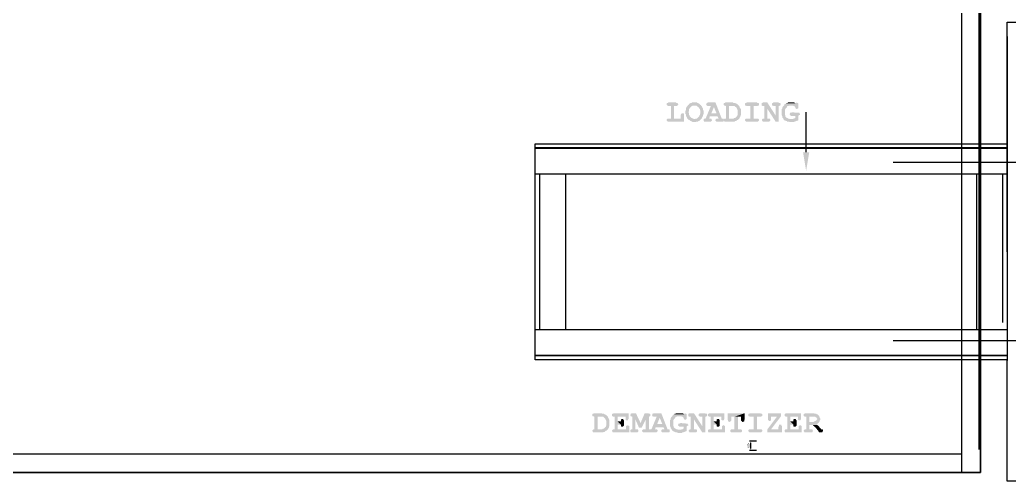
# Model space of a CAD drawing. Header units: feet. Extents: x -99009 to 3252343, y -11094690 to 9035152.
# Drawn here: x 1671163 to 1672468, y -1052177 to -1051568 of the extents above; entities that cross this region are included whole.
import ezdxf

# ---------------------------------------------------------------- set-up
doc = ezdxf.new("R2010")
doc.units = ezdxf.units.FT
doc.linetypes.add('Continous', pattern=[0])
doc.layers.add('BOR', color=6, linetype='Continous')

msp = doc.modelspace()

# ---------------------------------------------------------------- hatches: boundary and pattern name
at = {"layer": 'BOR', "ltscale": 5}
for points in [[(1672019.44626, -1051677.0286), (1672018.76287, -1051677.0286), (1672018.07948, -1051677.71199), (1672017.3961, -1051677.71199), (1672016.71271, -1051678.39538), (1672016.71271, -1051679.76215), (1672016.71271, -1051680.44554), (1672017.3961, -1051681.12893), (1672018.07948, -1051681.12893), (1672018.76287, -1051681.81231), (1672022.17981, -1051681.81231), (1672022.17981, -1051698.2136), (1672026.28013, -1051698.2136), (1672026.28013, -1051681.81231), (1672029.69706, -1051681.81231), (1672030.38045, -1051681.12893), (1672031.06384, -1051681.12893), (1672031.06384, -1051680.44554), (1672031.74722, -1051679.76215), (1672031.74722, -1051679.07876), (1672031.06384, -1051678.39538), (1672031.06384, -1051677.71199), (1672029.69706, -1051677.71199), (1672029.01368, -1051677.0286)], [(1672044.73158, -1051680.44554), (1672044.04819, -1051681.12893), (1672044.04819, -1051681.81231), (1672043.3648, -1051682.4957), (1672042.68142, -1051683.17909), (1672042.68142, -1051683.86247), (1672041.99803, -1051684.54586), (1672041.99803, -1051687.27941), (1672041.31464, -1051687.9628), (1672041.31464, -1051692.06312), (1672041.99803, -1051692.7465), (1672041.99803, -1051694.79667), (1672042.68142, -1051695.48005), (1672042.68142, -1051696.16344), (1672043.3648, -1051696.84683), (1672043.3648, -1051697.53021), (1672044.04819, -1051698.2136), (1672044.73158, -1051698.89699), (1672045.41496, -1051699.58037), (1672046.09835, -1051700.26376), (1672046.78174, -1051700.26376), (1672047.46513, -1051700.94715), (1672048.14851, -1051701.63054), (1672048.8319, -1051701.63054), (1672049.51529, -1051702.31392), (1672050.19867, -1051702.31392), (1672050.88206, -1051702.99731), (1672054.98238, -1051702.99731), (1672055.66577, -1051702.31392), (1672057.71593, -1051702.31392), (1672058.39932, -1051701.63054), (1672059.0827, -1051701.63054), (1672059.76609, -1051700.94715), (1672060.44948, -1051700.26376), (1672061.13287, -1051699.58037), (1672061.81625, -1051698.89699), (1672052.24883, -1051698.89699), (1672051.56545, -1051698.2136), (1672050.88206, -1051698.2136), (1672050.19867, -1051697.53021), (1672049.51529, -1051697.53021), (1672048.8319, -1051696.84683), (1672048.14851, -1051696.16344), (1672047.46513, -1051695.48005), (1672046.78174, -1051694.79667), (1672046.78174, -1051694.11328), (1672046.09835, -1051693.42989), (1672046.09835, -1051691.37973), (1672045.41496, -1051690.69634), (1672045.41496, -1051689.32957), (1672046.09835, -1051688.64618), (1672046.09835, -1051685.91263), (1672046.78174, -1051685.22925), (1672046.78174, -1051684.54586), (1672047.46513, -1051683.86247), (1672048.14851, -1051683.17909), (1672048.8319, -1051682.4957), (1672049.51529, -1051681.81231), (1672050.19867, -1051681.81231), (1672050.88206, -1051681.12893), (1672053.61561, -1051681.12893)], [(1672053.61561, -1051677.0286), (1672050.19867, -1051677.0286), (1672049.51529, -1051677.71199), (1672048.14851, -1051677.71199), (1672047.46513, -1051678.39538), (1672046.78174, -1051678.39538), (1672046.09835, -1051679.07876), (1672045.41496, -1051679.76215), (1672045.41496, -1051680.44554), (1672044.73158, -1051680.44554), (1672053.61561, -1051681.12893), (1672055.66577, -1051681.12893), (1672056.34916, -1051681.81231), (1672057.03254, -1051682.4957), (1672057.71593, -1051682.4957), (1672058.39932, -1051683.17909), (1672059.0827, -1051683.86247), (1672059.0827, -1051684.54586), (1672059.76609, -1051685.22925), (1672060.44948, -1051685.91263), (1672060.44948, -1051687.27941), (1672061.13287, -1051687.9628), (1672061.13287, -1051690.01296), (1672061.13287, -1051691.37973), (1672060.44948, -1051692.06312), (1672060.44948, -1051693.42989), (1672059.76609, -1051694.11328), (1672059.76609, -1051694.79667), (1672059.0827, -1051695.48005), (1672058.39932, -1051696.16344), (1672057.71593, -1051696.84683), (1672057.03254, -1051697.53021), (1672056.34916, -1051698.2136), (1672054.98238, -1051698.2136), (1672054.299, -1051698.89699), (1672053.61561, -1051698.89699), (1672061.81625, -1051698.89699), (1672062.49964, -1051698.2136), (1672063.18303, -1051697.53021), (1672063.18303, -1051696.84683), (1672063.86641, -1051696.16344), (1672063.86641, -1051695.48005), (1672064.5498, -1051694.79667), (1672064.5498, -1051693.42989), (1672065.23319, -1051692.7465), (1672065.23319, -1051687.9628), (1672064.5498, -1051686.59602), (1672064.5498, -1051685.22925), (1672063.86641, -1051684.54586), (1672063.86641, -1051683.86247), (1672063.18303, -1051683.17909), (1672063.18303, -1051682.4957), (1672062.49964, -1051681.81231), (1672061.81625, -1051681.12893), (1672061.81625, -1051680.44554), (1672061.13287, -1051680.44554), (1672060.44948, -1051679.76215), (1672059.76609, -1051679.07876), (1672059.0827, -1051678.39538), (1672058.39932, -1051678.39538), (1672057.71593, -1051677.71199), (1672057.03254, -1051677.71199), (1672056.34916, -1051677.0286), (1672054.299, -1051677.0286)], [(1672072.06706, -1051677.0286), (1672070.70028, -1051677.0286), (1672070.0169, -1051677.71199), (1672069.33351, -1051677.71199), (1672069.33351, -1051678.39538), (1672068.65012, -1051679.76215), (1672069.33351, -1051680.44554), (1672069.33351, -1051681.12893), (1672070.0169, -1051681.12893), (1672070.70028, -1051681.81231), (1672074.80061, -1051681.81231), (1672078.90093, -1051683.17909), (1672082.31786, -1051691.37973), (1672075.48399, -1051691.37973), (1672083.68464, -1051695.48005), (1672085.05141, -1051698.2136), (1672082.31786, -1051698.2136), (1672081.63448, -1051698.89699), (1672080.95109, -1051699.58037), (1672080.95109, -1051700.26376), (1672080.95109, -1051700.94715), (1672081.63448, -1051701.63054), (1672082.31786, -1051702.31392), (1672091.20189, -1051702.31392), (1672091.88528, -1051701.63054), (1672091.88528, -1051698.89699), (1672091.20189, -1051698.2136), (1672089.15173, -1051698.2136), (1672080.95109, -1051677.0286)], [(1672094.61883, -1051677.0286), (1672093.93544, -1051677.0286), (1672093.25205, -1051677.71199), (1672092.56867, -1051677.71199), (1672091.88528, -1051678.39538), (1672091.88528, -1051679.76215), (1672091.88528, -1051680.44554), (1672092.56867, -1051681.12893), (1672093.25205, -1051681.12893), (1672094.61883, -1051681.81231), (1672106.23641, -1051681.81231), (1672106.91979, -1051682.4957), (1672107.60318, -1051683.17909), (1672108.28657, -1051683.17909), (1672108.28657, -1051683.86247), (1672108.96995, -1051684.54586), (1672109.65334, -1051685.91263), (1672109.65334, -1051686.59602), (1672110.33673, -1051687.27941), (1672110.33673, -1051693.42989), (1672109.65334, -1051694.11328), (1672109.65334, -1051694.79667), (1672108.96995, -1051695.48005), (1672108.28657, -1051696.16344), (1672107.60318, -1051696.84683), (1672106.91979, -1051697.53021), (1672105.55302, -1051697.53021), (1672104.86963, -1051698.2136), (1672093.25205, -1051698.2136), (1672092.56867, -1051698.89699), (1672091.88528, -1051699.58037), (1672091.88528, -1051700.26376), (1672091.88528, -1051700.94715), (1672092.56867, -1051701.63054), (1672092.56867, -1051702.31392), (1672106.23641, -1051702.31392), (1672106.91979, -1051701.63054), (1672108.28657, -1051701.63054), (1672108.96995, -1051700.94715), (1672109.65334, -1051700.26376), (1672110.33673, -1051700.26376), (1672111.02012, -1051699.58037), (1672111.7035, -1051698.89699), (1672112.38689, -1051698.2136), (1672113.07028, -1051697.53021), (1672113.07028, -1051696.84683), (1672113.75366, -1051696.16344), (1672113.75366, -1051694.79667), (1672114.43705, -1051694.11328), (1672114.43705, -1051685.91263), (1672113.75366, -1051685.22925), (1672113.75366, -1051684.54586), (1672113.07028, -1051683.86247), (1672113.07028, -1051683.17909), (1672112.38689, -1051682.4957), (1672112.38689, -1051681.81231), (1672111.7035, -1051681.12893), (1672111.02012, -1051680.44554), (1672110.33673, -1051679.76215), (1672109.65334, -1051679.07876), (1672108.96995, -1051679.07876), (1672108.28657, -1051678.39538), (1672107.60318, -1051678.39538), (1672106.91979, -1051677.71199), (1672104.86963, -1051677.71199), (1672104.18625, -1051677.0286), (1672103.50286, -1051677.0286)], [(1672122.63769, -1051677.0286), (1672121.95431, -1051677.0286), (1672121.27092, -1051677.71199), (1672120.58753, -1051677.71199), (1672119.90415, -1051678.39538), (1672119.90415, -1051679.76215), (1672119.90415, -1051680.44554), (1672120.58753, -1051681.12893), (1672121.27092, -1051681.12893), (1672121.95431, -1051681.81231), (1672126.73802, -1051681.81231), (1672126.73802, -1051698.2136), (1672121.27092, -1051698.2136), (1672120.58753, -1051698.89699), (1672119.90415, -1051699.58037), (1672119.90415, -1051700.26376), (1672119.90415, -1051700.94715), (1672120.58753, -1051701.63054), (1672121.27092, -1051702.31392), (1672136.98882, -1051702.31392), (1672137.67221, -1051701.63054), (1672138.3556, -1051700.94715), (1672138.3556, -1051700.26376), (1672138.3556, -1051699.58037), (1672137.67221, -1051698.89699), (1672136.98882, -1051698.2136), (1672131.52173, -1051698.2136), (1672131.52173, -1051681.81231), (1672136.30543, -1051681.81231), (1672136.98882, -1051681.12893), (1672137.67221, -1051681.12893), (1672138.3556, -1051680.44554), (1672138.3556, -1051678.39538), (1672137.67221, -1051677.71199), (1672136.30543, -1051677.71199), (1672135.62205, -1051677.0286)], [(1672144.50608, -1051677.0286), (1672143.82269, -1051677.0286), (1672142.45592, -1051677.71199), (1672141.77253, -1051677.71199), (1672141.77253, -1051679.76215), (1672141.77253, -1051681.12893), (1672142.45592, -1051681.12893), (1672143.1393, -1051681.81231), (1672145.18947, -1051681.81231), (1672149.28979, -1051685.22925), (1672160.22398, -1051702.31392), (1672160.22398, -1051694.11328), (1672149.28979, -1051677.0286)], [(1672158.17382, -1051677.0286), (1672157.49043, -1051677.0286), (1672156.80704, -1051677.71199), (1672156.12366, -1051677.71199), (1672155.44027, -1051678.39538), (1672155.44027, -1051679.76215), (1672155.44027, -1051680.44554), (1672156.12366, -1051681.12893), (1672156.80704, -1051681.12893), (1672157.49043, -1051681.81231), (1672160.22398, -1051681.81231), (1672160.22398, -1051702.31392), (1672164.3243, -1051702.31392), (1672164.3243, -1051681.81231), (1672165.00769, -1051681.81231), (1672165.69108, -1051681.12893), (1672166.37446, -1051681.12893), (1672166.37446, -1051680.44554), (1672167.05785, -1051679.76215), (1672167.05785, -1051679.07876), (1672166.37446, -1051678.39538), (1672166.37446, -1051677.71199), (1672165.00769, -1051677.71199), (1672163.64091, -1051677.0286)], [(1672171.84156, -1051680.44554), (1672171.15817, -1051681.12893), (1672170.47478, -1051681.81231), (1672169.7914, -1051682.4957), (1672169.7914, -1051683.17909), (1672169.10801, -1051683.86247), (1672169.10801, -1051685.22925), (1672168.42462, -1051685.91263), (1672168.42462, -1051692.06312), (1672168.42462, -1051694.11328), (1672169.10801, -1051695.48005), (1672169.10801, -1051696.84683), (1672169.7914, -1051697.53021), (1672170.47478, -1051698.2136), (1672170.47478, -1051698.89699), (1672180.72559, -1051698.89699), (1672178.67543, -1051698.89699), (1672177.99204, -1051698.2136), (1672176.62527, -1051698.2136), (1672175.94188, -1051697.53021), (1672175.25849, -1051697.53021), (1672174.57511, -1051696.84683), (1672173.89172, -1051696.16344), (1672173.20833, -1051695.48005), (1672173.20833, -1051694.11328), (1672172.52495, -1051693.42989), (1672172.52495, -1051688.64618), (1672172.52495, -1051686.59602), (1672173.20833, -1051685.91263), (1672173.20833, -1051685.22925), (1672173.89172, -1051684.54586), (1672174.57511, -1051683.86247), (1672175.25849, -1051683.17909), (1672175.25849, -1051682.4957), (1672175.94188, -1051681.81231), (1672177.30865, -1051681.81231), (1672177.99204, -1051681.12893), (1672180.72559, -1051681.12893)], [(1672188.24285, -1051677.0286), (1672187.55946, -1051677.71199), (1672186.87607, -1051678.39538), (1672173.89172, -1051678.39538), (1672173.20833, -1051679.07876), (1672172.52495, -1051679.07876), (1672171.84156, -1051679.76215), (1672171.84156, -1051680.44554), (1672180.72559, -1051681.12893), (1672183.45914, -1051681.12893), (1672184.14252, -1051681.81231), (1672184.82591, -1051681.81231), (1672185.5093, -1051682.4957), (1672186.19269, -1051683.17909), (1672186.19269, -1051683.86247), (1672186.87607, -1051684.54586), (1672186.87607, -1051685.22925), (1672187.55946, -1051685.22925), (1672188.24285, -1051685.91263), (1672188.92623, -1051685.22925), (1672189.60962, -1051685.22925), (1672190.29301, -1051684.54586), (1672190.29301, -1051678.39538), (1672189.60962, -1051677.71199), (1672188.92623, -1051677.71199)], [(1672180.72559, -1051677.0286), (1672176.62527, -1051677.0286), (1672175.94188, -1051677.71199), (1672174.57511, -1051677.71199), (1672173.89172, -1051678.39538), (1672186.87607, -1051678.39538), (1672186.19269, -1051677.71199), (1672185.5093, -1051677.71199), (1672184.82591, -1051677.0286), (1672181.40898, -1051677.0286)], [(1672037.21432, -1051691.37973), (1672036.53093, -1051691.37973), (1672035.84755, -1051692.06312), (1672035.16416, -1051693.42989), (1672035.16416, -1051698.2136), (1672018.07948, -1051698.2136), (1672017.3961, -1051698.89699), (1672016.71271, -1051699.58037), (1672016.71271, -1051700.26376), (1672016.71271, -1051700.94715), (1672017.3961, -1051701.63054), (1672018.07948, -1051702.31392), (1672039.26448, -1051702.31392), (1672039.26448, -1051692.06312), (1672038.58109, -1051691.37973)], [(1672074.80061, -1051681.81231), (1672067.96674, -1051698.2136), (1672065.91657, -1051698.2136), (1672065.91657, -1051698.89699), (1672065.23319, -1051698.89699), (1672065.23319, -1051700.26376), (1672065.23319, -1051700.94715), (1672065.91657, -1051701.63054), (1672065.91657, -1051702.31392), (1672074.80061, -1051702.31392), (1672075.48399, -1051701.63054), (1672076.16738, -1051700.94715), (1672076.16738, -1051700.26376), (1672076.16738, -1051699.58037), (1672075.48399, -1051698.89699), (1672075.48399, -1051698.2136), (1672072.75044, -1051698.2136), (1672073.43383, -1051695.48005), (1672083.68464, -1051695.48005), (1672075.48399, -1051691.37973), (1672078.90093, -1051683.17909)], [(1672094.61883, -1051681.81231), (1672094.61883, -1051698.2136), (1672093.93544, -1051698.2136), (1672098.71915, -1051698.2136), (1672098.71915, -1051681.81231), (1672102.81947, -1051681.81231)], [(1672145.18947, -1051681.81231), (1672145.18947, -1051698.2136), (1672143.82269, -1051698.2136), (1672143.1393, -1051698.89699), (1672142.45592, -1051699.58037), (1672142.45592, -1051700.26376), (1672142.45592, -1051700.94715), (1672143.1393, -1051701.63054), (1672143.1393, -1051702.31392), (1672152.02334, -1051702.31392), (1672152.70672, -1051701.63054), (1672153.39011, -1051700.94715), (1672153.39011, -1051700.26376), (1672153.39011, -1051699.58037), (1672152.70672, -1051698.89699), (1672152.70672, -1051698.2136), (1672149.28979, -1051698.2136), (1672149.28979, -1051685.22925)], [(1672182.09236, -1051690.01296), (1672180.72559, -1051690.69634), (1672179.35882, -1051690.69634), (1672179.35882, -1051691.37973), (1672178.67543, -1051692.7465), (1672179.35882, -1051693.42989), (1672179.35882, -1051694.11328), (1672180.0422, -1051694.11328), (1672180.72559, -1051694.79667), (1672186.19269, -1051694.79667), (1672186.19269, -1051697.53021), (1672185.5093, -1051697.53021), (1672184.82591, -1051698.2136), (1672183.45914, -1051698.2136), (1672182.77575, -1051698.89699), (1672170.47478, -1051698.89699), (1672171.15817, -1051699.58037), (1672171.84156, -1051700.26376), (1672172.52495, -1051700.94715), (1672173.20833, -1051700.94715), (1672174.57511, -1051701.63054), (1672175.25849, -1051701.63054), (1672175.25849, -1051702.31392), (1672177.99204, -1051702.31392), (1672178.67543, -1051702.99731), (1672184.14252, -1051702.99731), (1672184.82591, -1051702.31392), (1672186.19269, -1051702.31392), (1672186.87607, -1051701.63054), (1672187.55946, -1051701.63054), (1672188.92623, -1051700.94715), (1672189.60962, -1051700.94715), (1672190.29301, -1051700.26376), (1672190.29301, -1051694.79667), (1672190.97639, -1051694.11328), (1672191.65978, -1051693.42989), (1672192.34317, -1051693.42989), (1672192.34317, -1051692.06312), (1672191.65978, -1051691.37973), (1672191.65978, -1051690.69634), (1672189.60962, -1051690.69634)], [(1671921.31544, -1052086.8657), (1671920.63206, -1052086.8657), (1671919.94867, -1052087.54909), (1671919.26528, -1052087.54909), (1671918.5819, -1052088.23248), (1671918.5819, -1052089.59925), (1671918.5819, -1052090.28264), (1671919.26528, -1052090.96602), (1671919.94867, -1052090.96602), (1671921.31544, -1052091.64941), (1671932.93302, -1052091.64941), (1671933.61641, -1052092.3328), (1671934.2998, -1052093.01618), (1671934.98318, -1052093.01618), (1671934.98318, -1052093.69957), (1671935.66657, -1052094.38296), (1671936.34996, -1052095.74973), (1671936.34996, -1052096.43312), (1671937.03334, -1052097.11651), (1671937.03334, -1052103.26699), (1671936.34996, -1052103.95038), (1671936.34996, -1052104.63376), (1671935.66657, -1052105.31715), (1671934.98318, -1052106.00054), (1671934.2998, -1052106.68392), (1671933.61641, -1052107.36731), (1671932.24964, -1052107.36731), (1671931.56625, -1052108.0507), (1671919.94867, -1052108.0507), (1671919.26528, -1052108.73408), (1671918.5819, -1052109.41747), (1671918.5819, -1052110.10086), (1671918.5819, -1052110.78425), (1671919.26528, -1052111.46763), (1671919.26528, -1052112.15102), (1671932.93302, -1052112.15102), (1671933.61641, -1052111.46763), (1671934.98318, -1052111.46763), (1671935.66657, -1052110.78425), (1671936.34996, -1052110.10086), (1671937.03334, -1052110.10086), (1671937.71673, -1052109.41747), (1671938.40012, -1052108.73408), (1671939.08351, -1052108.0507), (1671939.76689, -1052107.36731), (1671939.76689, -1052106.68392), (1671940.45028, -1052106.00054), (1671940.45028, -1052104.63376), (1671941.13367, -1052103.95038), (1671941.13367, -1052095.74973), (1671940.45028, -1052095.06635), (1671940.45028, -1052094.38296), (1671939.76689, -1052093.69957), (1671939.76689, -1052093.01618), (1671939.08351, -1052092.3328), (1671939.08351, -1052091.64941), (1671938.40012, -1052090.96602), (1671937.71673, -1052090.28264), (1671937.03334, -1052089.59925), (1671936.34996, -1052088.91586), (1671935.66657, -1052088.91586), (1671934.98318, -1052088.23248), (1671934.2998, -1052088.23248), (1671933.61641, -1052087.54909), (1671931.56625, -1052087.54909), (1671930.88286, -1052086.8657), (1671930.19947, -1052086.8657)], [(1671921.31544, -1052091.64941), (1671921.31544, -1052108.0507), (1671920.63206, -1052108.0507), (1671925.41577, -1052108.0507), (1671925.41577, -1052091.64941), (1671929.51609, -1052091.64941)], [(1671947.28415, -1052086.8657), (1671946.60076, -1052086.8657), (1671945.91738, -1052087.54909), (1671945.23399, -1052087.54909), (1671944.5506, -1052088.23248), (1671944.5506, -1052089.59925), (1671944.5506, -1052090.28264), (1671945.23399, -1052090.96602), (1671946.60076, -1052091.64941), (1671962.31866, -1052091.64941), (1671962.31866, -1052095.74973), (1671963.00205, -1052095.74973), (1671963.00205, -1052096.43312), (1671965.05221, -1052096.43312), (1671965.7356, -1052095.74973), (1671965.7356, -1052095.06635), (1671966.41899, -1052094.38296), (1671966.41899, -1052086.8657)], [(1671947.96754, -1052091.64941), (1671947.96754, -1052108.0507), (1671952.06786, -1052108.0507), (1671952.06786, -1052101.90022), (1671956.16818, -1052101.90022), (1671952.06786, -1052097.79989), (1671952.06786, -1052091.64941), (1671962.31866, -1052091.64941)], [(1671958.21834, -1052094.38296), (1671957.53495, -1052094.38296), (1671956.85157, -1052095.06635), (1671956.16818, -1052095.06635), (1671956.16818, -1052097.79989), (1671952.06786, -1052097.79989), (1671956.16818, -1052101.90022), (1671956.16818, -1052103.95038), (1671956.85157, -1052104.63376), (1671958.90173, -1052104.63376), (1671959.58512, -1052103.95038), (1671960.2685, -1052103.26699), (1671960.2685, -1052096.43312), (1671959.58512, -1052095.74973), (1671959.58512, -1052095.06635), (1671958.90173, -1052094.38296)], [(1671971.88608, -1052086.8657), (1671970.51931, -1052086.8657), (1671969.83592, -1052087.54909), (1671969.15253, -1052087.54909), (1671969.15253, -1052088.23248), (1671968.46915, -1052089.59925), (1671969.15253, -1052090.28264), (1671969.15253, -1052090.96602), (1671969.83592, -1052090.96602), (1671971.20269, -1052091.64941), (1671975.30302, -1052095.06635), (1671980.08673, -1052106.00054), (1671982.13689, -1052099.85005), (1671975.9864, -1052086.8657)], [(1671971.20269, -1052091.64941), (1671971.20269, -1052108.0507), (1671969.83592, -1052108.0507), (1671969.15253, -1052108.73408), (1671968.46915, -1052109.41747), (1671968.46915, -1052110.10086), (1671968.46915, -1052110.78425), (1671969.15253, -1052111.46763), (1671969.15253, -1052112.15102), (1671978.03656, -1052112.15102), (1671978.71995, -1052111.46763), (1671979.40334, -1052110.78425), (1671979.40334, -1052110.10086), (1671979.40334, -1052109.41747), (1671978.71995, -1052108.73408), (1671978.71995, -1052108.0507), (1671975.30302, -1052108.0507), (1671975.30302, -1052095.06635)], [(1671987.60398, -1052086.8657), (1671982.13689, -1052099.85005), (1671980.08673, -1052106.00054), (1671983.50366, -1052106.00054), (1671988.97076, -1052095.06635), (1671993.07108, -1052091.64941), (1671993.75447, -1052090.96602), (1671994.43785, -1052090.96602), (1671995.12124, -1052090.28264), (1671995.12124, -1052088.23248), (1671994.43785, -1052087.54909), (1671993.07108, -1052087.54909), (1671992.38769, -1052086.8657)], [(1671993.07108, -1052091.64941), (1671988.97076, -1052095.06635), (1671988.97076, -1052108.0507), (1671985.55382, -1052108.0507), (1671984.87043, -1052108.73408), (1671984.18705, -1052109.41747), (1671984.18705, -1052110.10086), (1671984.18705, -1052110.78425), (1671984.87043, -1052111.46763), (1671985.55382, -1052112.15102), (1671994.43785, -1052112.15102), (1671995.12124, -1052111.46763), (1671995.12124, -1052110.78425), (1671995.80463, -1052110.10086), (1671995.12124, -1052109.41747), (1671995.12124, -1052108.73408), (1671994.43785, -1052108.0507), (1671993.07108, -1052108.0507)], [(1672003.32188, -1052091.64941), (1671996.48801, -1052108.0507), (1671994.43785, -1052108.0507), (1671994.43785, -1052108.73408), (1671993.75447, -1052108.73408), (1671993.75447, -1052110.10086), (1671993.75447, -1052110.78425), (1671994.43785, -1052111.46763), (1671994.43785, -1052112.15102), (1672003.32188, -1052112.15102), (1672004.00527, -1052111.46763), (1672004.68866, -1052110.78425), (1672004.68866, -1052110.10086), (1672004.68866, -1052109.41747), (1672004.00527, -1052108.73408), (1672004.00527, -1052108.0507), (1672001.27172, -1052108.0507), (1672001.95511, -1052105.31715), (1672012.20591, -1052105.31715), (1672004.00527, -1052101.21683), (1672007.4222, -1052093.01618)], [(1672000.58834, -1052086.8657), (1671999.22156, -1052086.8657), (1671998.53817, -1052087.54909), (1671997.85479, -1052087.54909), (1671997.85479, -1052088.23248), (1671997.1714, -1052089.59925), (1671997.85479, -1052090.28264), (1671997.85479, -1052090.96602), (1671998.53817, -1052090.96602), (1671999.22156, -1052091.64941), (1672003.32188, -1052091.64941), (1672007.4222, -1052093.01618), (1672010.83914, -1052101.21683), (1672004.00527, -1052101.21683), (1672012.20591, -1052105.31715), (1672013.57269, -1052108.0507), (1672010.83914, -1052108.0507), (1672010.15575, -1052108.73408), (1672009.47237, -1052109.41747), (1672009.47237, -1052110.10086), (1672009.47237, -1052110.78425), (1672010.15575, -1052111.46763), (1672010.83914, -1052112.15102), (1672019.72317, -1052112.15102), (1672020.40656, -1052111.46763), (1672020.40656, -1052108.73408), (1672019.72317, -1052108.0507), (1672017.67301, -1052108.0507), (1672009.47237, -1052086.8657)], [(1672024.50688, -1052090.28264), (1672023.82349, -1052090.96602), (1672023.14011, -1052091.64941), (1672022.45672, -1052092.3328), (1672022.45672, -1052093.01618), (1672021.77333, -1052093.69957), (1672021.77333, -1052095.06635), (1672021.08994, -1052095.74973), (1672021.08994, -1052101.90022), (1672021.08994, -1052103.95038), (1672021.77333, -1052105.31715), (1672021.77333, -1052106.68392), (1672022.45672, -1052107.36731), (1672023.14011, -1052108.0507), (1672023.14011, -1052108.73408), (1672033.39091, -1052108.73408), (1672031.34075, -1052108.73408), (1672030.65736, -1052108.0507), (1672029.29059, -1052108.0507), (1672028.6072, -1052107.36731), (1672027.92381, -1052107.36731), (1672027.24043, -1052106.68392), (1672026.55704, -1052106.00054), (1672025.87365, -1052105.31715), (1672025.87365, -1052103.95038), (1672025.19027, -1052103.26699), (1672025.19027, -1052098.48328), (1672025.19027, -1052096.43312), (1672025.87365, -1052095.74973), (1672025.87365, -1052095.06635), (1672026.55704, -1052094.38296), (1672027.24043, -1052093.69957), (1672027.92381, -1052093.01618), (1672027.92381, -1052092.3328), (1672028.6072, -1052091.64941), (1672029.97398, -1052091.64941), (1672030.65736, -1052090.96602), (1672033.39091, -1052090.96602)], [(1672040.90817, -1052086.8657), (1672040.22478, -1052087.54909), (1672039.54139, -1052088.23248), (1672026.55704, -1052088.23248), (1672025.87365, -1052088.91586), (1672025.19027, -1052088.91586), (1672024.50688, -1052089.59925), (1672024.50688, -1052090.28264), (1672033.39091, -1052090.96602), (1672036.12446, -1052090.96602), (1672036.80785, -1052091.64941), (1672037.49123, -1052091.64941), (1672038.17462, -1052092.3328), (1672038.85801, -1052093.01618), (1672038.85801, -1052093.69957), (1672039.54139, -1052094.38296), (1672039.54139, -1052095.06635), (1672040.22478, -1052095.06635), (1672040.90817, -1052095.74973), (1672041.59155, -1052095.06635), (1672042.27494, -1052095.06635), (1672042.95833, -1052094.38296), (1672042.95833, -1052088.23248), (1672042.27494, -1052087.54909), (1672041.59155, -1052087.54909)], [(1672033.39091, -1052086.8657), (1672029.29059, -1052086.8657), (1672028.6072, -1052087.54909), (1672027.24043, -1052087.54909), (1672026.55704, -1052088.23248), (1672039.54139, -1052088.23248), (1672038.85801, -1052087.54909), (1672038.17462, -1052087.54909), (1672037.49123, -1052086.8657), (1672034.0743, -1052086.8657)], [(1672047.74204, -1052086.8657), (1672047.05865, -1052086.8657), (1672045.69188, -1052087.54909), (1672045.00849, -1052087.54909), (1672045.00849, -1052089.59925), (1672045.00849, -1052090.96602), (1672045.69188, -1052090.96602), (1672046.37526, -1052091.64941), (1672048.42542, -1052091.64941), (1672052.52575, -1052095.06635), (1672063.45994, -1052112.15102), (1672063.45994, -1052103.95038), (1672052.52575, -1052086.8657)], [(1672048.42542, -1052091.64941), (1672048.42542, -1052108.0507), (1672047.05865, -1052108.0507), (1672046.37526, -1052108.73408), (1672045.69188, -1052109.41747), (1672045.69188, -1052110.10086), (1672045.69188, -1052110.78425), (1672046.37526, -1052111.46763), (1672046.37526, -1052112.15102), (1672055.25929, -1052112.15102), (1672055.94268, -1052111.46763), (1672056.62607, -1052110.78425), (1672056.62607, -1052110.10086), (1672056.62607, -1052109.41747), (1672055.94268, -1052108.73408), (1672055.94268, -1052108.0507), (1672052.52575, -1052108.0507), (1672052.52575, -1052095.06635)], [(1672061.40978, -1052086.8657), (1672060.72639, -1052086.8657), (1672060.043, -1052087.54909), (1672059.35962, -1052087.54909), (1672058.67623, -1052088.23248), (1672058.67623, -1052089.59925), (1672058.67623, -1052090.28264), (1672059.35962, -1052090.96602), (1672060.043, -1052090.96602), (1672060.72639, -1052091.64941), (1672063.45994, -1052091.64941), (1672063.45994, -1052112.15102), (1672067.56026, -1052112.15102), (1672067.56026, -1052091.64941), (1672068.24365, -1052091.64941), (1672068.92703, -1052090.96602), (1672069.61042, -1052090.96602), (1672069.61042, -1052090.28264), (1672070.29381, -1052089.59925), (1672070.29381, -1052088.91586), (1672069.61042, -1052088.23248), (1672069.61042, -1052087.54909), (1672068.24365, -1052087.54909), (1672066.87687, -1052086.8657)], [(1672073.71074, -1052086.8657), (1672073.02736, -1052086.8657), (1672072.34397, -1052087.54909), (1672071.66058, -1052087.54909), (1672070.9772, -1052088.23248), (1672070.9772, -1052089.59925), (1672070.9772, -1052090.28264), (1672071.66058, -1052090.96602), (1672073.02736, -1052091.64941), (1672088.74526, -1052091.64941), (1672088.74526, -1052095.74973), (1672089.42864, -1052095.74973), (1672089.42864, -1052096.43312), (1672091.47881, -1052096.43312), (1672092.16219, -1052095.74973), (1672092.16219, -1052095.06635), (1672092.84558, -1052094.38296), (1672092.84558, -1052086.8657)], [(1672074.39413, -1052091.64941), (1672074.39413, -1052108.0507), (1672078.49445, -1052108.0507), (1672078.49445, -1052101.90022), (1672082.59477, -1052101.90022), (1672078.49445, -1052097.79989), (1672078.49445, -1052091.64941), (1672088.74526, -1052091.64941)], [(1672084.64494, -1052094.38296), (1672083.96155, -1052094.38296), (1672083.27816, -1052095.06635), (1672082.59477, -1052095.06635), (1672082.59477, -1052097.79989), (1672078.49445, -1052097.79989), (1672082.59477, -1052101.90022), (1672082.59477, -1052103.95038), (1672083.27816, -1052104.63376), (1672085.32832, -1052104.63376), (1672086.01171, -1052103.95038), (1672086.6951, -1052103.26699), (1672086.6951, -1052096.43312), (1672086.01171, -1052095.74973), (1672086.01171, -1052095.06635), (1672085.32832, -1052094.38296)], [(1672096.9459, -1052086.8657), (1672096.9459, -1052095.06635), (1672097.62929, -1052096.43312), (1672097.62929, -1052097.79989), (1672098.31268, -1052097.79989), (1672099.67945, -1052098.48328), (1672100.36284, -1052097.79989), (1672101.04622, -1052097.79989), (1672101.04622, -1052097.11651), (1672101.72961, -1052096.43312), (1672101.72961, -1052091.64941), (1672105.82993, -1052091.64941), (1672119.49767, -1052086.8657)], [(1672105.82993, -1052091.64941), (1672105.82993, -1052108.0507), (1672101.72961, -1052108.0507), (1672101.04622, -1052108.73408), (1672100.36284, -1052109.41747), (1672100.36284, -1052110.10086), (1672100.36284, -1052110.78425), (1672101.04622, -1052111.46763), (1672101.72961, -1052112.15102), (1672114.71396, -1052112.15102), (1672115.39735, -1052111.46763), (1672116.08074, -1052110.78425), (1672116.08074, -1052110.10086), (1672116.08074, -1052109.41747), (1672115.39735, -1052108.73408), (1672114.71396, -1052108.0507), (1672110.61364, -1052108.0507), (1672110.61364, -1052091.64941), (1672114.71396, -1052091.64941)], [(1672119.49767, -1052086.8657), (1672105.82993, -1052091.64941), (1672114.71396, -1052091.64941), (1672114.71396, -1052096.43312), (1672115.39735, -1052097.11651), (1672115.39735, -1052097.79989), (1672116.08074, -1052097.79989), (1672116.76412, -1052098.48328), (1672117.44751, -1052098.48328), (1672118.1309, -1052097.79989), (1672118.81429, -1052097.79989), (1672118.81429, -1052096.43312), (1672119.49767, -1052095.06635)], [(1672127.01493, -1052086.8657), (1672126.33154, -1052086.8657), (1672125.64815, -1052087.54909), (1672124.96477, -1052087.54909), (1672124.28138, -1052088.23248), (1672124.28138, -1052089.59925), (1672124.28138, -1052090.28264), (1672124.96477, -1052090.96602), (1672125.64815, -1052090.96602), (1672126.33154, -1052091.64941), (1672131.11525, -1052091.64941), (1672131.11525, -1052108.0507), (1672125.64815, -1052108.0507), (1672124.96477, -1052108.73408), (1672124.28138, -1052109.41747), (1672124.28138, -1052110.10086), (1672124.28138, -1052110.78425), (1672124.96477, -1052111.46763), (1672125.64815, -1052112.15102), (1672141.36606, -1052112.15102), (1672142.04944, -1052111.46763), (1672142.73283, -1052110.78425), (1672142.73283, -1052110.10086), (1672142.73283, -1052109.41747), (1672142.04944, -1052108.73408), (1672141.36606, -1052108.0507), (1672135.89896, -1052108.0507), (1672135.89896, -1052091.64941), (1672140.68267, -1052091.64941), (1672141.36606, -1052090.96602), (1672142.04944, -1052090.96602), (1672142.73283, -1052090.28264), (1672142.73283, -1052088.23248), (1672142.04944, -1052087.54909), (1672140.68267, -1052087.54909), (1672139.99928, -1052086.8657)], [(1672167.33476, -1052090.96602), (1672161.86767, -1052091.64941), (1672149.5667, -1052108.0507), (1672149.5667, -1052112.15102), (1672154.35041, -1052108.0507)], [(1672150.25009, -1052086.8657), (1672150.25009, -1052095.74973), (1672150.93347, -1052096.43312), (1672151.61686, -1052097.11651), (1672152.98363, -1052097.11651), (1672153.66702, -1052096.43312), (1672154.35041, -1052096.43312), (1672154.35041, -1052091.64941), (1672161.86767, -1052091.64941), (1672167.33476, -1052090.96602), (1672167.33476, -1052086.8657)], [(1672174.85202, -1052086.8657), (1672174.16863, -1052086.8657), (1672173.48524, -1052087.54909), (1672172.80186, -1052087.54909), (1672172.11847, -1052088.23248), (1672172.11847, -1052089.59925), (1672172.11847, -1052090.28264), (1672172.80186, -1052090.96602), (1672174.16863, -1052091.64941), (1672189.88653, -1052091.64941), (1672189.88653, -1052095.74973), (1672190.56992, -1052095.74973), (1672190.56992, -1052096.43312), (1672192.62008, -1052096.43312), (1672193.30347, -1052095.74973), (1672193.30347, -1052095.06635), (1672193.98685, -1052094.38296), (1672193.98685, -1052086.8657)], [(1672175.53541, -1052091.64941), (1672175.53541, -1052108.0507), (1672179.63573, -1052108.0507), (1672179.63573, -1052101.90022), (1672183.73605, -1052101.90022), (1672179.63573, -1052097.79989), (1672179.63573, -1052091.64941), (1672189.88653, -1052091.64941)], [(1672185.78621, -1052094.38296), (1672185.10282, -1052094.38296), (1672184.41944, -1052095.06635), (1672183.73605, -1052095.06635), (1672183.73605, -1052097.79989), (1672179.63573, -1052097.79989), (1672183.73605, -1052101.90022), (1672183.73605, -1052103.95038), (1672184.41944, -1052104.63376), (1672186.4696, -1052104.63376), (1672187.15298, -1052103.95038), (1672187.83637, -1052103.26699), (1672187.83637, -1052096.43312), (1672187.15298, -1052095.74973), (1672187.15298, -1052095.06635), (1672186.4696, -1052094.38296)], [(1672200.13734, -1052086.8657), (1672199.45395, -1052086.8657), (1672198.77056, -1052087.54909), (1672198.08718, -1052087.54909), (1672197.40379, -1052088.23248), (1672197.40379, -1052089.59925), (1672197.40379, -1052090.28264), (1672198.08718, -1052090.96602), (1672199.45395, -1052091.64941), (1672212.4383, -1052091.64941), (1672213.12169, -1052092.3328), (1672213.80508, -1052092.3328), (1672214.48846, -1052093.01618), (1672214.48846, -1052093.69957), (1672215.17185, -1052094.38296), (1672215.17185, -1052095.06635), (1672214.48846, -1052095.74973), (1672214.48846, -1052096.43312), (1672213.80508, -1052096.43312), (1672213.12169, -1052097.11651), (1672212.4383, -1052097.11651), (1672211.75492, -1052097.79989), (1672211.07153, -1052097.79989), (1672210.38814, -1052098.48328), (1672204.92105, -1052098.48328), (1672217.22201, -1052099.16667), (1672217.9054, -1052098.48328), (1672217.9054, -1052097.79989), (1672218.58879, -1052097.11651), (1672218.58879, -1052096.43312), (1672219.27217, -1052095.74973), (1672219.27217, -1052093.69957), (1672218.58879, -1052093.01618), (1672218.58879, -1052092.3328), (1672217.9054, -1052091.64941), (1672217.9054, -1052090.96602), (1672217.22201, -1052090.28264), (1672216.53863, -1052089.59925), (1672215.85524, -1052088.91586), (1672215.17185, -1052088.23248), (1672214.48846, -1052088.23248), (1672213.80508, -1052087.54909), (1672211.75492, -1052087.54909), (1672210.38814, -1052086.8657), (1672209.70476, -1052086.8657)], [(1672200.82072, -1052091.64941), (1672200.82072, -1052108.0507), (1672198.77056, -1052108.0507), (1672198.08718, -1052108.73408), (1672197.40379, -1052109.41747), (1672197.40379, -1052110.10086), (1672197.40379, -1052110.78425), (1672198.08718, -1052111.46763), (1672198.08718, -1052112.15102), (1672208.33798, -1052112.15102), (1672209.02137, -1052111.46763), (1672209.02137, -1052110.78425), (1672209.70476, -1052110.10086), (1672209.02137, -1052109.41747), (1672209.02137, -1052108.73408), (1672208.33798, -1052108.0507), (1672204.92105, -1052108.0507), (1672204.92105, -1052102.5836), (1672215.85524, -1052102.5836), (1672215.17185, -1052101.90022), (1672214.48846, -1052101.21683), (1672215.17185, -1052101.21683), (1672215.85524, -1052100.53344), (1672216.53863, -1052099.85005), (1672217.22201, -1052099.85005), (1672217.22201, -1052099.16667), (1672204.92105, -1052098.48328), (1672204.92105, -1052091.64941), (1672209.70476, -1052091.64941)], [(1671965.05221, -1052102.5836), (1671964.36882, -1052103.26699), (1671963.68544, -1052103.26699), (1671963.00205, -1052103.95038), (1671963.00205, -1052108.0507), (1671945.91738, -1052108.0507), (1671945.23399, -1052108.73408), (1671944.5506, -1052109.41747), (1671944.5506, -1052110.10086), (1671944.5506, -1052110.78425), (1671945.23399, -1052111.46763), (1671945.23399, -1052112.15102), (1671967.10237, -1052112.15102), (1671967.10237, -1052103.95038), (1671966.41899, -1052103.26699), (1671965.7356, -1052103.26699)], [(1672034.75768, -1052099.85005), (1672033.39091, -1052100.53344), (1672032.02414, -1052100.53344), (1672032.02414, -1052101.21683), (1672031.34075, -1052102.5836), (1672032.02414, -1052103.26699), (1672032.02414, -1052103.95038), (1672032.70752, -1052103.95038), (1672033.39091, -1052104.63376), (1672038.85801, -1052104.63376), (1672038.85801, -1052107.36731), (1672038.17462, -1052107.36731), (1672037.49123, -1052108.0507), (1672036.12446, -1052108.0507), (1672035.44107, -1052108.73408), (1672023.14011, -1052108.73408), (1672023.82349, -1052109.41747), (1672024.50688, -1052110.10086), (1672025.19027, -1052110.78425), (1672025.87365, -1052110.78425), (1672027.24043, -1052111.46763), (1672027.92381, -1052111.46763), (1672027.92381, -1052112.15102), (1672030.65736, -1052112.15102), (1672031.34075, -1052112.83441), (1672036.80785, -1052112.83441), (1672037.49123, -1052112.15102), (1672038.85801, -1052112.15102), (1672039.54139, -1052111.46763), (1672040.22478, -1052111.46763), (1672041.59155, -1052110.78425), (1672042.27494, -1052110.78425), (1672042.95833, -1052110.10086), (1672042.95833, -1052104.63376), (1672043.64172, -1052103.95038), (1672044.3251, -1052103.26699), (1672045.00849, -1052103.26699), (1672045.00849, -1052101.90022), (1672044.3251, -1052101.21683), (1672044.3251, -1052100.53344), (1672042.27494, -1052100.53344)], [(1672091.47881, -1052102.5836), (1672090.79542, -1052103.26699), (1672090.11203, -1052103.26699), (1672089.42864, -1052103.95038), (1672089.42864, -1052108.0507), (1672072.34397, -1052108.0507), (1672071.66058, -1052108.73408), (1672070.9772, -1052109.41747), (1672070.9772, -1052110.10086), (1672070.9772, -1052110.78425), (1672071.66058, -1052111.46763), (1672071.66058, -1052112.15102), (1672093.52897, -1052112.15102), (1672093.52897, -1052103.95038), (1672092.84558, -1052103.26699), (1672092.16219, -1052103.26699)], [(1672166.65137, -1052101.90022), (1672165.2846, -1052101.90022), (1672164.60121, -1052102.5836), (1672164.60121, -1052103.95038), (1672163.91783, -1052104.63376), (1672163.91783, -1052108.0507), (1672154.35041, -1052108.0507), (1672149.5667, -1052112.15102), (1672168.70154, -1052112.15102), (1672168.70154, -1052103.95038), (1672168.01815, -1052103.26699), (1672168.01815, -1052102.5836), (1672167.33476, -1052101.90022)], [(1672192.62008, -1052102.5836), (1672191.93669, -1052103.26699), (1672191.25331, -1052103.26699), (1672190.56992, -1052103.95038), (1672190.56992, -1052108.0507), (1672173.48524, -1052108.0507), (1672172.80186, -1052108.73408), (1672172.11847, -1052109.41747), (1672172.11847, -1052110.10086), (1672172.11847, -1052110.78425), (1672172.80186, -1052111.46763), (1672172.80186, -1052112.15102), (1672194.67024, -1052112.15102), (1672194.67024, -1052103.95038), (1672193.98685, -1052103.26699), (1672193.30347, -1052103.26699)], [(1672215.85524, -1052102.5836), (1672209.02137, -1052102.5836), (1672209.70476, -1052102.5836), (1672209.70476, -1052103.26699), (1672210.38814, -1052103.26699), (1672211.07153, -1052103.95038), (1672211.75492, -1052104.63376), (1672212.4383, -1052105.31715), (1672213.12169, -1052105.31715), (1672213.12169, -1052106.00054), (1672213.80508, -1052106.68392), (1672214.48846, -1052107.36731), (1672215.17185, -1052108.73408), (1672215.85524, -1052109.41747), (1672216.53863, -1052110.10086), (1672217.22201, -1052111.46763), (1672217.9054, -1052112.15102), (1672222.00572, -1052112.15102), (1672222.00572, -1052111.46763), (1672222.68911, -1052110.78425), (1672222.68911, -1052108.73408), (1672222.00572, -1052108.0507), (1672219.95556, -1052108.0507), (1672219.95556, -1052107.36731), (1672219.27217, -1052106.68392), (1672218.58879, -1052106.00054), (1672217.9054, -1052105.31715), (1672217.9054, -1052104.63376), (1672217.22201, -1052103.95038), (1672216.53863, -1052103.26699), (1672215.85524, -1052103.26699)], [(1672122.91461, -1052127.38063), (1672122.91461, -1052128.06402), (1672124.28138, -1052128.74741), (1672124.28138, -1052128.06402), (1672124.28138, -1052127.38063), (1672124.28138, -1052128.06402), (1672123.59799, -1052128.06402), (1672123.59799, -1052127.38063)], [(1672122.91461, -1052130.79757), (1672123.59799, -1052130.79757), (1672123.59799, -1052131.48096), (1672123.59799, -1052130.79757), (1672123.59799, -1052130.11418), (1672122.91461, -1052130.11418)], [(1672122.91461, -1052132.16434), (1672123.59799, -1052132.84773), (1672125.64815, -1052132.84773), (1672125.64815, -1052132.16434)], [(1672123.59799, -1052130.11418), (1672123.59799, -1052130.79757), (1672123.59799, -1052130.11418), (1672124.28138, -1052130.11418), (1672124.28138, -1052130.79757), (1672124.96477, -1052130.79757), (1672124.96477, -1052131.48096), (1672125.64815, -1052131.48096), (1672125.64815, -1052129.43079), (1672125.64815, -1052130.79757), (1672124.96477, -1052130.79757), (1672124.96477, -1052130.11418), (1672124.28138, -1052130.11418), (1672124.28138, -1052129.43079), (1672123.59799, -1052129.43079)], [(1672124.28138, -1052127.38063), (1672124.28138, -1052128.06402), (1672124.28138, -1052127.38063), (1672125.64815, -1052127.38063), (1672125.64815, -1052128.06402), (1672125.64815, -1052127.38063), (1672124.96477, -1052127.38063), (1672124.96477, -1052126.69725), (1672124.28138, -1052126.69725)], [(1672124.96477, -1052128.06402), (1672124.96477, -1052128.74741), (1672125.64815, -1052128.74741), (1672125.64815, -1052128.06402), (1672125.64815, -1052127.38063), (1672125.64815, -1052128.06402)], [(1672124.96477, -1052128.74741), (1672124.96477, -1052129.43079), (1672125.64815, -1052129.43079), (1672125.64815, -1052128.74741), (1672126.33154, -1052129.43079), (1672126.33154, -1052128.74741), (1672125.64815, -1052128.74741)]]:
    msp.add_hatch(color=3, dxfattribs=at).paths.add_polyline_path(points)

# ---------------------------------------------------------------- linework, layer by layer
at = {"layer": 'BOR', "color": 3, "ltscale": 5, "elevation": -86}
for points in [[(1672430.35455, -1050517.96627), (1669927.10799, -1050517.96627), (1669927.10799, -1052164.92893), (1672430.35455, -1052164.92893)], [(1669927.35455, -1050517.96627), (1672430.35455, -1050517.96627), (1672430.35455, -1052164.96627), (1669927.35455, -1052164.96627)]]:
    msp.add_lwpolyline(points, close=True, dxfattribs=at)
for points in [[(1672405.75262, -1052164.92893), (1672405.75262, -1050517.96627)], [(1672428.98778, -1050634.17941), (1672428.98778, -1052134.89725), (1672428.98778, -1051245.12738)], [(1669952.39331, -1052140.327), (1672405.75262, -1052140.327)]]:
    msp.add_lwpolyline(points, dxfattribs=at)
at = {"layer": 'BOR', "color": 3, "ltscale": 5}
for points in [[(1672465.69797, -1051590.23846), (1672465.69797, -1051730.33279), (1672465.69797, -1051571.10362), (1672765.70486, -1051571.10362), (1672765.70486, -1052176.5845), (1672465.69797, -1052176.5845), (1672465.69797, -1052017.35533)], [(1672465.69797, -1051651.74329), (1672465.69797, -1051873.84406)], [(1672200.54381, -1051742.63376), (1672200.54381, -1051690.01296)], [(1672465.69797, -1052016.67194), (1671843.13241, -1052016.67194), (1671843.13241, -1051731.69956), (1672465.69797, -1051731.69956)], [(1672465.69797, -1051873.84406), (1672465.69797, -1051730.33279), (1672465.69797, -1052017.35533)], [(1671843.13241, -1051736.48327), (1672465.69797, -1051736.48327)], [(1671843.13241, -1051737.16666), (1672465.69797, -1051737.16666)], [(1673013.09095, -1051756.3015), (1672615.35972, -1051756.3015), (1672315.35283, -1051756.3015)], [(1671843.13241, -1051771.33601), (1672465.69797, -1051771.33601)], [(1671849.2829, -1051976.35211), (1671849.2829, -1051771.33601)], [(1671883.45225, -1051976.35211), (1671883.45225, -1051771.33601)], [(1672425.37813, -1051771.33601), (1672425.37813, -1051976.35211)], [(1672459.54748, -1051771.33601), (1672459.54748, -1051967.46808)], [(1672465.69797, -1051780.22004), (1672465.69797, -1051968.83485)], [(1671843.13241, -1051976.35211), (1672465.69797, -1051976.35211)], [(1673013.09095, -1051991.38662), (1672615.35972, -1051991.38662), (1672315.35283, -1051991.38662)], [(1671843.13241, -1052010.52146), (1672465.69797, -1052010.52146)], [(1672465.69797, -1052011.20484), (1671843.13241, -1052011.20484)], [(1672135.21557, -1052123.9637), (1672125.64815, -1052123.9637)], [(1672465.69797, -1052172.97246), (1672465.69797, -1052121.03505)], [(1672135.21557, -1052136.26466), (1672125.64815, -1052136.26466)], [(1672127.01493, -1052126.01386), (1672127.01493, -1052133.53112)]]:
    msp.add_lwpolyline(points, dxfattribs=at)
for points in [[(1672204.64413, -1051742.63376), (1672200.54381, -1051767.23569), (1672196.44349, -1051742.63376)], [(1672126.33154, -1052126.01386), (1672127.01493, -1052126.01386), (1672127.01493, -1052123.9637)], [(1672126.33154, -1052133.53112), (1672127.01493, -1052133.53112), (1672127.01493, -1052136.26466)]]:
    msp.add_solid(points, dxfattribs=at)

doc.saveas('drawing.dxf')
